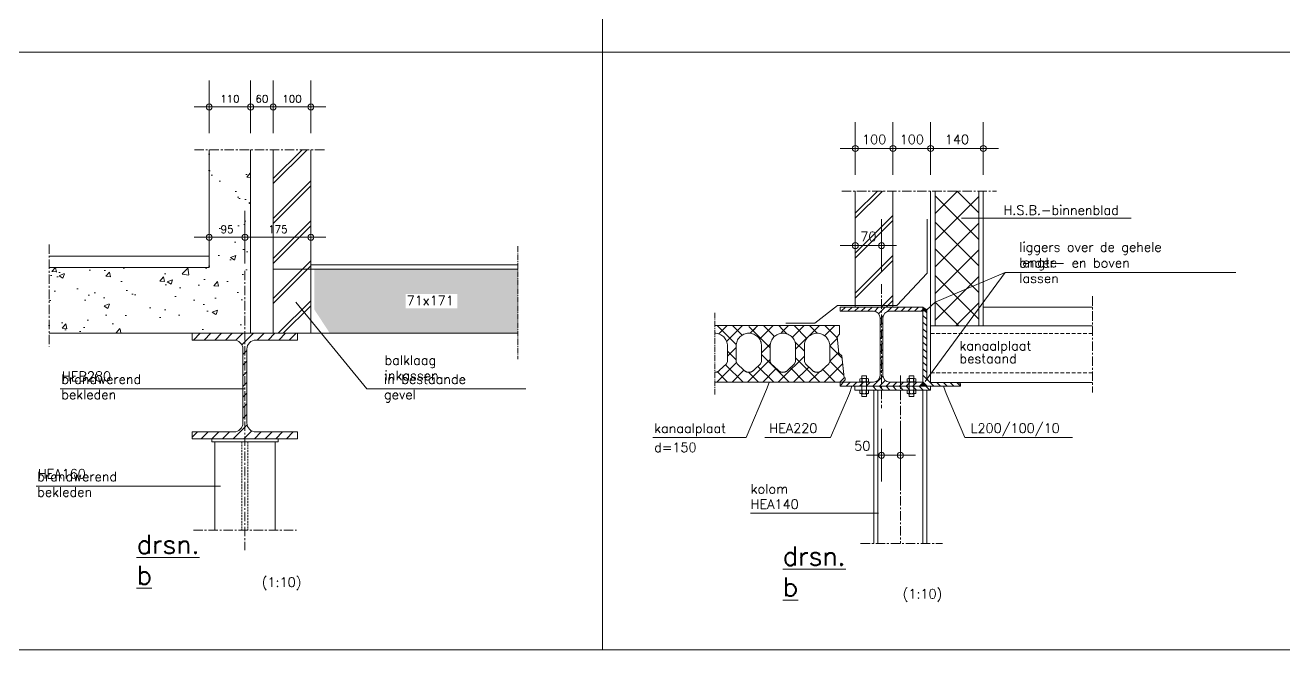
# Model space of a CAD drawing. Header units: millimetres. Extents: x -14163 to 55687, y -143 to 37302.
# Drawn here: x 20897 to 24240, y 26912 to 28571 of the extents above; entities that cross this region are included whole.
import ezdxf

# ---------------------------------------------------------------- set-up
doc = ezdxf.new("R2010")
doc.units = ezdxf.units.MM
for name, pattern in [('IMPORT-CENTER _3_', [1016, 635, -127, 127, -127]), ('IMPORT-CENTER2 _2_', [571.5, 381, -63.5, 63.5, -63.5]), ('IMPORT-DASHED _3_', [381, 254, -127]), ('IMPORT-DASHED2 _2_', [190.5, 127, -63.5])]:
    doc.linetypes.add(name, pattern=pattern)
for name, color, linetype, lineweight in [('ARCERING', 55, 'Continuous', 13), ('AS', 1, 'IMPORT-CENTER _3_', 13), ('doorbraakdetails_dwg', 8, 'Continuous', 13), ('FUNDERING', 2, 'Continuous', 13), ('MAATVOERING', 1, 'Continuous', 13), ('STAAL', 2, 'Continuous', 13), ('STEEL_OUTLINE', 2, 'Continuous', 13), ('WAPENING', 6, 'Continuous', 13)]:
    doc.layers.add(name, color=color, linetype=linetype, lineweight=lineweight)
doc.styles.add('RomanS', font='romans__.ttf', dxfattribs={"height": 635})
doc.styles.add('RomanS_1', font='romans__.ttf', dxfattribs={"height": 1270})
doc.styles.add('RomanS_2', font='romans__.ttf', dxfattribs={"height": 508})

# ---------------------------------------------------------------- blocks, each defined once
blk = doc.blocks.new('doorbraakdetails_dwg_DOT2035-5098677-Details Constructie')
at = {"layer": 'MAATVOERING'}
for p, q in [((0, 17.78), (0, -17.78)), ((-5.08, 0), (10.16, 0))]:
    blk.add_line(p, q, dxfattribs=at)
blk.add_circle((0, 0), 2.03, dxfattribs=at)
blk = doc.blocks.new('doorbraakdetails_dwg__X16-5098678-Details Constructie')
at = {"layer": 'STEEL_OUTLINE'}
for p, q in [((298990, 255310), (299082, 255402)), ((299134, 255310), (299225, 255402)), ((299278, 255310), (299369, 255402)), ((299421, 255310), (299513, 255402)), ((299562, 255308), (299656, 255402)), ((299644, 255246), (299800, 255402)), ((299852, 255310), (299944, 255402)), ((299996, 255310), (300088, 255402)), ((300140, 255310), (300231, 255402)), ((300283, 255310), (300375, 255402)), ((299658, 255116), (299711, 255169)), ((299658, 254972), (299711, 255026)), ((299658, 254829), (299711, 254882)), ((299658, 254685), (299711, 254738)), ((299658, 254541), (299711, 254595)), ((299658, 254398), (299711, 254451)), ((299658, 254254), (299711, 254307)), ((298974, 254000), (299044, 254071)), ((299096, 253979), (299188, 254071)), ((299240, 253979), (299331, 254071)), ((299384, 253979), (299475, 254071)), ((299527, 253979), (299714, 254166)), ((299671, 253979), (299776, 254085)), ((299815, 253979), (299906, 254071)), ((299958, 253979), (300050, 254071)), ((300102, 253979), (300193, 254071)), ((300246, 253979), (300337, 254071)), ((300389, 253979), (300396, 253986))]:
    blk.add_line(p, q, dxfattribs=at)
blk = doc.blocks.new('doorbraakdetails_dwg_HE280B-5098679-Details Constructie')
at = {"layer": 'STEEL_OUTLINE'}
for p, q in [((-27, -213), (-27, -1209)), ((27, -213), (27, -1209))]:
    blk.add_line(p, q, dxfattribs=at)
at = {"layer": 'STEEL_OUTLINE', "flags": 128}
for points in [[(149, -91), (711, -91), (711, 0), (-711, 0), (-711, -91), (-149, -91)], [(-149, -1331), (-711, -1331), (-711, -1422), (711, -1422), (711, -1331), (149, -1331)]]:
    blk.add_lwpolyline(points, dxfattribs=at)
at = {"layer": 'STEEL_OUTLINE'}
for centre, start, end in [((-149, -213), 360, 90), ((149, -213), 90, 180), ((-149, -1209), 270, 0), ((149, -1209), 180, 270)]:
    blk.add_arc(centre, 122, start, end, dxfattribs=at)
blk.add_blockref('doorbraakdetails_dwg__X16-5098678-Details Constructie', (-299685, -255402))
blk = doc.blocks.new('doorbraakdetails_dwg_DOT2035-5098676-Details Constructie')
at = {"color": 250, "lineweight": 13}
for p, q in [((0, 17.78), (0, -17.78)), ((-5.08, 0), (10.16, 0))]:
    blk.add_line(p, q, dxfattribs=at)
blk.add_circle((0, 0), 2.03, dxfattribs=at)
blk = doc.blocks.new('doorbraakdetails_dwg_MOER-5098697-Details Constructie')
at = {"layer": 'ARCERING', "color": 2}
for p, q in [((-5.1, 3.7), (-5.1, 0.3)), ((-3.8, 4.1), (3.8, 4.1)), ((-3.8, 0), (3.8, 0)), ((-2.5, 3.7), (-2.5, 0.3)), ((2.5, 3.7), (2.5, 0.3)), ((5.1, 3.7), (5.1, 0.3))]:
    blk.add_line(p, q, dxfattribs=at)
for centre, radius, start, end in [((-3.8, 1.4), 2.66, 61.4929, 118.5071), ((-3.8, 2.7), 2.66, 241.4929, 298.5071), ((0, -6.1), 10.2, 75.5225, 104.4775), ((0, 10.2), 10.2, 255.5225, 284.4775), ((3.8, 1.4), 2.66, 61.4929, 118.5071), ((3.8, 2.7), 2.66, 241.4929, 298.5071)]:
    blk.add_arc(centre, radius, start, end, dxfattribs=at)
blk = doc.blocks.new('doorbraakdetails_dwg-4168051-Details Constructie')
at = {"layer": 'ARCERING'}
h = blk.add_hatch(dxfattribs=at)
h.set_pattern_fill('FP_24', color=256, style=0, pattern_type=2)
h.set_pattern_definition([(50, (-14994.3, -92661.8), (3643.68, -318.78), [381, -4191]), (355, (-14994.3, -92661.8), (-704.86, 3821.136), [304.8, -3352.8]), (100.451, (-14690.6, -92688.4), (2938.85, 3502.33), [323.8, -3561.8]), (46.184, (-14994.3, -91646), (5421.58, -840.86), [571.5, -6286.5]), (96.636, (-14542.5, -91716), (4748.05, 4948.55), [485.7, -5342.7]), (351.184, (-14994, -91646), (4748.1, 4948.5), [457.2, -5029.2]), (21, (-14486.3, -91899.8), (3032.288, -2045.304), [381, -4191]), (326, (-14486.3, -91899.8), (1236.04, 3683.76), [304.8, -3352.8]), (71.451, (-14233.6, -92070.2), (4268.34, 1638.425), [323.8, -3561.8]), (37.5, (-14994.3, -92661.8), (61.772, 1691.101), [0, -3312.16, 0, -3403.6, -3365.5]), (37.5, (-14994.3, -92661.8), (61.772, 1691.101), [-6715.76, 0, -3365.5]), (7.5, (-14994.3, -92661.8), (1336.393, 2003.611), [0, -1940.56, 0, -3235.96, -1282.7]), (7.5, (-14994.3, -92661.8), (1336.393, 2003.611), [-5176.52, 0, -1282.7]), (327.5, (-16127.1, -92661.8), (2711.818, -114.579), [0, -1270, 0, -3962.4, -5257.8]), (327.5, (-16127.1, -92661.8), (2711.818, -114.579), [-5232.4, 0, -5257.8]), (317.5, (-16635, -92661.8), (2962.586, 508.533), [0, -1651, 0, -2631.44, -3733.8]), (317.5, (-16635, -92661.8), (2962.586, 508.533), [-4282.44, 0, -3733.8])])
h.paths.add_polyline_path([(144644, 23890), (158226, 23890), (158226, 36273), (155432, 36273), (155432, 28335), (144644, 28335)])
h = blk.add_hatch(dxfattribs=at)
h.set_pattern_fill('FP_25', color=256, style=0, pattern_type=2)
h.set_pattern_definition([(45, (-14994.3, -92661.8), (-1347.038, 1347.038), []), (45, (-14486.3, -62181.8), (-1347.038, 1347.038), [])])
h.paths.add_polyline_path([(162290, 23890), (162290, 36273), (159750, 36273), (159750, 23890)])
h = blk.add_hatch(color=8, dxfattribs=at)
h.paths.add_polyline_path([(164274, 23890), (176263, 23890), (176263, 28208), (162528, 28208), (162528, 25488), (163575, 23890)])
h.paths.add_polyline_path([(168684, 25578), (168684, 26530), (172177, 26530), (172177, 25578)])
h = blk.add_hatch(dxfattribs=at)
h.set_pattern_fill('FP_64', color=256, style=0, pattern_type=2)
h.set_pattern_definition([(45, (146667.48, -21933.8), (-224.5064, 224.5064), [])])
h.paths.add_polyline_path([(203578, 20319), (203578, 20598), (201330, 20598), (201258, 20604), (201188, 20620), (201122, 20648), (201061, 20685), (201006, 20732), (200960, 20787), (200922, 20848), (200895, 20914), (200878, 20984), (200872, 21055), (200872, 24916), (200878, 24988), (200895, 25057), (200922, 25124), (200960, 25185), (201006, 25239), (201061, 25286), (201122, 25323), (201188, 25351), (201258, 25368), (201330, 25373), (203578, 25373), (203578, 25653), (197990, 25653), (197990, 25373), (200237, 25373), (200309, 25368), (200379, 25351), (200445, 25323), (200506, 25286), (200561, 25239), (200607, 25185), (200645, 25124), (200672, 25057), (200689, 24988), (200695, 24916), (200695, 21055), (200689, 20984), (200672, 20914), (200645, 20848), (200607, 20787), (200561, 20732), (200506, 20685), (200445, 20648), (200379, 20620), (200309, 20604), (200237, 20598), (197990, 20598), (197990, 20319), (200784, 20319)])
h = blk.add_hatch(dxfattribs=at)
h.set_pattern_fill('FP_66', color=1, style=0, pattern_type=2)
h.set_pattern_definition([(135, (306184.83, -129457.7), (224.5064, 224.5064), [])])
h.paths.add_polyline_path([(206118, 20319), (206118, 20382), (206113, 20425), (206099, 20465), (206076, 20501), (206046, 20531), (206010, 20554), (205969, 20568), (205927, 20573), (204213, 20573), (204146, 20578), (204082, 20596), (204022, 20624), (203968, 20662), (203921, 20709), (203883, 20763), (203855, 20823), (203837, 20887), (203832, 20954), (203832, 25208), (203827, 25251), (203813, 25291), (203790, 25327), (203760, 25357), (203724, 25380), (203683, 25394), (203641, 25399), (203578, 25399), (203578, 20319)])
at = {"layer": 'STAAL'}
for points in [[(203832, 25208), (203832, 25469), (203578, 25653), (203578, 25399), (203641, 25399), (203683, 25394), (203724, 25380), (203760, 25357), (203790, 25327), (203813, 25291), (203827, 25251)], [(203291, 20319), (203578, 20319), (203578, 20598)], [(203578, 20319), (203864, 20319), (203578, 20598)]]:
    blk.add_hatch(color=256, dxfattribs=at).paths.add_polyline_path(points)
at = {"color": 250, "lineweight": 13}
for p, q in [((199523, 36356), (201047, 36356)), ((202063, 36356), (203587, 36356)), ((204603, 36356), (207143, 36356)), ((199015, 25653), (199015, 33486)), ((201555, 25653), (201555, 33486)), ((204095, 24383), (204095, 33486)), ((204399, 24383), (204399, 33486)), ((207346, 24383), (207346, 33486)), ((207651, 24383), (207651, 33486)), ((217627, 31658), (206174, 31658)), ((199523, 29808), (200276, 29808)), ((207651, 25653), (215021, 25653)), ((145384, 20146), (157823, 20146)), ((200276, 15663), (199768, 15663)), ((202562, 15663), (203070, 15663)), ((143760, 13574), (156200, 13574)), ((200579, 11769), (191943, 11769))]:
    blk.add_line(p, q, dxfattribs=at)
at = {"color": 2, "lineweight": 13}
for p, q in [((200695, 24916), (200695, 21055)), ((200872, 21055), (200872, 24916)), ((203832, 20954), (203832, 25208)), ((205927, 20573), (204213, 20573))]:
    blk.add_line(p, q, dxfattribs=at)
at = {"color": 250, "lineweight": 13, "flags": 128}
for points in [[(203725, 20638), (204026, 21048), (209126, 27980), (224689, 27980)], [(203832, 25469), (204399, 25988), (209126, 27980)], [(161288, 25984), (166074, 20146), (176782, 20146)], [(193207, 20578), (193035, 20100), (191652, 16856), (185356, 16856)], [(198791, 20319), (198618, 19841), (197349, 16856), (192920, 16856)], [(204966, 20319), (205139, 19841), (206408, 16856), (213671, 16856)]]:
    blk.add_lwpolyline(points, dxfattribs=at)
at = {"color": 2, "lineweight": 13, "flags": 128}
for points in [[(201330, 25373), (203578, 25373), (203578, 25653), (197990, 25653), (197990, 25373), (200237, 25373)], [(206118, 20382), (206118, 20319), (203578, 20319), (203578, 25399), (203641, 25399)], [(189534, 20598), (198180, 20598), (198326, 20745), (198326, 20891), (198253, 20891), (198105, 22364), (197909, 22560), (197799, 23661), (197960, 23822), (197960, 24408), (189534, 24408)], [(189542, 21257), (189534, 21258), (189557, 21259), (189579, 21260), (189602, 21263), (189624, 21267), (189646, 21272), (189668, 21278), (189690, 21285), (189711, 21293), (189732, 21303), (189752, 21313), (189772, 21324), (189791, 21336), (189810, 21349), (189828, 21363), (189845, 21378), (189862, 21394), (190322, 21824), (190391, 21984), (190391, 23038), (190387, 23122), (190375, 23205), (190354, 23287), (190326, 23366), (190290, 23442), (190247, 23514), (190196, 23582), (190140, 23644), (190078, 23701), (190010, 23751), (189938, 23794), (189862, 23830), (189783, 23858), (189701, 23879), (189618, 23891), (189534, 23895)], [(191842, 21257), (191834, 21258), (191857, 21259), (191880, 21260), (191902, 21263), (191925, 21267), (191947, 21272), (191969, 21278), (191991, 21285), (192012, 21293), (192033, 21303), (192053, 21313), (192073, 21324), (192092, 21336), (192111, 21349), (192129, 21363), (192146, 21378), (192162, 21394), (192622, 21824), (192692, 21984), (192692, 23038), (192688, 23122), (192675, 23205), (192655, 23287), (192626, 23366), (192590, 23442), (192547, 23514), (192497, 23582), (192441, 23644), (192378, 23701), (192311, 23751), (192239, 23794), (192162, 23830), (192083, 23858), (192002, 23879), (191918, 23891), (191834, 23895), (191750, 23891), (191667, 23879), (191586, 23858), (191506, 23830), (191430, 23794), (191358, 23751), (191291, 23701), (191228, 23644), (191172, 23582), (191122, 23514), (191078, 23442), (191042, 23366), (191014, 23287), (190994, 23205), (190981, 23122), (190977, 23038), (190977, 21984), (191047, 21824), (191507, 21394), (191523, 21378), (191540, 21363), (191558, 21349), (191577, 21336), (191596, 21324), (191616, 21313), (191636, 21303), (191657, 21293), (191678, 21285), (191700, 21278), (191722, 21272), (191744, 21267), (191766, 21263), (191789, 21260), (191812, 21259), (191834, 21258), (191827, 21257)], [(194127, 21257), (194135, 21258), (194112, 21259), (194090, 21260), (194067, 21263), (194045, 21267), (194022, 21272), (194000, 21278), (193979, 21285), (193958, 21293), (193937, 21303), (193917, 21313), (193897, 21324), (193878, 21336), (193859, 21349), (193841, 21363), (193824, 21378), (193807, 21394), (193347, 21824), (193278, 21984), (193278, 23038), (193282, 23122), (193294, 23205), (193315, 23287), (193343, 23366), (193379, 23442), (193422, 23514), (193472, 23582), (193529, 23644), (193591, 23701), (193659, 23751), (193731, 23794), (193807, 23830), (193886, 23858), (193968, 23879), (194051, 23891), (194135, 23895), (194219, 23891), (194302, 23879), (194384, 23858), (194463, 23830), (194539, 23794), (194611, 23751), (194679, 23701), (194741, 23644), (194798, 23582), (194848, 23514), (194891, 23442), (194927, 23366), (194955, 23287), (194976, 23205), (194988, 23122), (194992, 23038), (194992, 21984), (194923, 21824), (194463, 21394), (194446, 21378), (194429, 21363), (194411, 21349), (194393, 21336), (194373, 21324), (194354, 21313), (194333, 21303), (194313, 21293), (194291, 21285), (194270, 21278), (194248, 21272), (194226, 21267), (194203, 21263), (194181, 21260), (194158, 21259), (194135, 21258), (194143, 21257)], [(196428, 21257), (196436, 21258), (196413, 21259), (196390, 21260), (196368, 21263), (196345, 21267), (196323, 21272), (196301, 21278), (196280, 21285), (196258, 21293), (196238, 21303), (196217, 21313), (196197, 21324), (196178, 21336), (196160, 21349), (196142, 21363), (196124, 21378), (196108, 21394), (195648, 21824), (195579, 21984), (195579, 23038), (195583, 23122), (195595, 23205), (195615, 23287), (195644, 23366), (195680, 23442), (195723, 23514), (195773, 23582), (195830, 23644), (195892, 23701), (195960, 23751), (196032, 23794), (196108, 23830), (196187, 23858), (196269, 23879), (196352, 23891), (196436, 23895), (196520, 23891), (196603, 23879), (196685, 23858), (196764, 23830), (196840, 23794), (196912, 23751), (196980, 23701), (197042, 23644), (197098, 23582), (197149, 23514), (197192, 23442), (197228, 23366), (197256, 23287), (197277, 23205), (197289, 23122), (197293, 23038), (197293, 21984), (197224, 21824), (196764, 21394), (196747, 21378), (196730, 21363), (196712, 21349), (196693, 21336), (196674, 21324), (196654, 21313), (196634, 21303), (196613, 21293), (196592, 21285), (196570, 21278), (196548, 21272), (196526, 21267), (196504, 21263), (196481, 21260), (196459, 21259), (196436, 21258), (196444, 21257)], [(200237, 20598), (197990, 20598), (197990, 20319), (203578, 20319), (203578, 20598), (201330, 20598)]]:
    blk.add_lwpolyline(points, dxfattribs=at)
at = {"color": 250, "lineweight": 13, "flags": 128}
blk.add_lwpolyline([(202054, 15663), (200784, 15663)], close=True, dxfattribs=at)
at = {"color": 2, "lineweight": 13}
for centre, radius, start, end in [((200237, 24916), 457, 0, 90), ((201330, 24916), 457, 90, 180), ((203641, 25208), 190, 0, 90), ((200237, 21055), 457, 270, 0), ((201330, 21055), 457, 180, 270), ((204213, 20954), 381, 180, 270), ((205927, 20382), 190, 0, 90)]:
    blk.add_arc(centre, radius, start, end, dxfattribs=at)
at = {"layer": 'ARCERING'}
for p, q in [((199015, 31646), (200855, 33486)), ((199015, 31983), (200518, 33486)), ((204399, 31970), (205916, 33486)), ((207346, 30226), (204399, 33172)), ((204399, 30174), (207346, 33120)), ((207346, 32022), (205881, 33486)), ((199015, 29289), (201555, 31829)), ((199015, 28952), (201555, 31492)), ((207346, 28430), (204399, 31376)), ((204399, 28378), (207346, 31324)), ((199015, 26595), (201555, 29135)), ((207346, 26634), (204399, 29580)), ((204399, 26582), (207346, 29528)), ((199015, 26258), (201555, 28798)), ((207346, 24837), (204399, 27784)), ((204399, 24786), (207346, 27732)), ((200767, 25653), (201555, 26441)), ((201104, 25653), (201555, 26103)), ((206005, 24383), (204399, 25988)), ((205792, 24383), (207346, 25936)), ((190982, 23130), (189704, 24408)), ((189813, 23847), (190374, 24408)), ((190337, 23335), (191410, 24408)), ((191383, 23765), (190740, 24408)), ((193278, 22906), (191834, 24350)), ((192563, 23488), (193483, 24408)), ((193554, 23667), (192812, 24408)), ((194765, 23618), (195555, 24408)), ((195747, 23546), (194885, 24408)), ((196434, 23895), (195921, 24408)), ((196945, 23726), (197627, 24408)), ((197810, 23556), (196957, 24408)), ((190391, 22353), (190977, 22939)), ((192692, 22581), (193291, 23180)), ((195579, 22678), (194947, 23309)), ((197293, 23037), (197810, 23554)), ((198121, 22208), (197293, 23036)), ((190977, 22099), (190391, 22685)), ((191745, 20598), (193278, 22131)), ((194135, 21013), (192692, 22456)), ((194128, 20909), (195578, 22359)), ((196436, 20785), (194992, 22228)), ((197293, 22001), (197904, 22612)), ((189673, 20598), (191002, 21927)), ((190405, 20598), (189710, 21293)), ((191442, 20598), (190267, 21773)), ((190709, 20598), (191506, 21395)), ((192478, 20598), (191817, 21258)), ((193514, 20598), (192449, 21662)), ((192781, 20598), (193688, 21505)), ((195586, 20598), (194633, 21552)), ((194854, 20598), (195871, 21615)), ((196455, 21164), (196570, 21278)), ((197659, 20598), (196815, 21442)), ((196926, 20598), (198159, 21831)), ((198236, 21057), (197293, 22000)), ((193817, 20598), (194135, 20916)), ((194550, 20598), (194125, 21023)), ((195890, 20598), (196436, 21144)), ((196622, 20598), (196442, 20779)), ((197962, 20598), (198255, 20891)), ((200444, 20065), (200190, 20319)), ((201342, 20065), (201088, 20319)), ((201791, 20065), (201537, 20319)), ((202689, 20065), (202435, 20319)), ((203138, 20065), (202884, 20319)), ((203587, 20065), (203333, 20319)), ((204036, 20065), (203782, 20319))]:
    blk.add_line(p, q, dxfattribs=at)
at = {"layer": 'ARCERING', "flags": 128}
for points in [[(192446, 24408), (191928, 23890), (192254, 24216)], [(194407, 23850), (194135, 24122), (193849, 24408)], [(193993, 23882), (194135, 24024), (194519, 24408)], [(194992, 22809), (196436, 24253), (196591, 24408)], [(200893, 20065), (200784, 20174), (200639, 20319)], [(202240, 20065), (202055, 20250), (201986, 20319)]]:
    blk.add_lwpolyline(points, dxfattribs=at)
at = {"layer": 'AS'}
for p, q in [((154438, 36273), (163285, 36273)), ((198112, 33486), (208544, 33486)), ((144644, 29884), (144644, 23001)), ((157845, 28106), (157845, 9269)), ((200784, 27198), (200784, 18830)), ((215021, 26388), (215021, 19887)), ((202055, 21039), (202055, 9718)), ((154365, 10602), (161325, 10602)), ((199373, 9718), (204890, 9718))]:
    blk.add_line(p, q, dxfattribs=at)
at = {"layer": 'AS', "linetype": 'IMPORT-CENTER2 _2_'}
for p, q in [((176263, 29773), (176263, 22147)), ((189534, 25275), (189534, 19761))]:
    blk.add_line(p, q, dxfattribs=at)
at = {"layer": 'FUNDERING', "color": 1}
for p, q in [((158226, 36273), (158226, 23890)), ((159750, 23890), (159750, 36273)), ((144644, 29097), (155432, 29097))]:
    blk.add_line(p, q, dxfattribs=at)
at = {"layer": 'FUNDERING', "linetype": 'IMPORT-DASHED _3_'}
for p, q in [((204095, 23886), (215021, 23886)), ((204095, 21224), (215021, 21224))]:
    blk.add_line(p, q, dxfattribs=at)
at = {"layer": 'FUNDERING', "color": 1, "flags": 128}
for points in [[(144644, 23890), (162290, 23890), (162290, 36273)], [(144644, 28335), (155432, 28335), (155432, 36273)]]:
    blk.add_lwpolyline(points, dxfattribs=at)
at = {"layer": 'FUNDERING', "flags": 128}
blk.add_lwpolyline([(215021, 20573), (204095, 20573), (204095, 24383), (215021, 24383)], dxfattribs=at)
at = {"layer": 'MAATVOERING'}
for p, q in [((181974, 2540), (181974, 168272)), ((2540, 42860), (351028, 42860)), ((158226, 39160), (159750, 39160)), ((157337, 30366), (155940, 30366)), ((158353, 30366), (161782, 30366)), ((155813, 16575), (155813, 10602)), ((159877, 16575), (159877, 10602))]:
    blk.add_line(p, q, dxfattribs=at)
at = {"layer": 'MAATVOERING', "linetype": 'IMPORT-DASHED2 _2_'}
for p, q in [((157642, 16575), (157642, 10602)), ((158048, 16575), (158048, 10602))]:
    blk.add_line(p, q, dxfattribs=at)
at = {"layer": 'MAATVOERING', "flags": 128}
for points in [[(351028, 223774), (351028, 2540), (2540, 2540), (2540, 91785)], [(155940, 39160), (157718, 39160), (157210, 39160)], [(161782, 39160), (160258, 39160), (160766, 39160)], [(155610, 16778), (155610, 16575), (160080, 16575), (160080, 16778)]]:
    blk.add_lwpolyline(points, dxfattribs=at)
at = {"layer": 'MAATVOERING', "color": 2, "flags": 128}
for points in [[(199465, 21017), (199770, 21017), (199770, 19625), (199465, 19625)], [(202650, 21017), (202955, 21017), (202955, 19625), (202650, 19625)]]:
    blk.add_lwpolyline(points, close=True, dxfattribs=at)
at = {"layer": 'STAAL'}
for p, q in [((159750, 28208), (176263, 28208)), ((159750, 23890), (176263, 23890)), ((200276, 20065), (200276, 9718)), ((200530, 20065), (200530, 9718)), ((203578, 20065), (203578, 9718)), ((203832, 20065), (203832, 9718))]:
    blk.add_line(p, q, dxfattribs=at)
at = {"layer": 'STAAL', "color": 1}
blk.add_line((162290, 28513), (176263, 28513), dxfattribs=at)
at = {"layer": 'STAAL', "flags": 128}
for points in [[(203832, 25208), (203832, 25469), (203578, 25653)], [(198980, 20319), (198980, 20065), (204086, 20065), (204086, 20319)]]:
    blk.add_lwpolyline(points, dxfattribs=at)
at = {"layer": 'WAPENING', "flags": 128}
blk.add_lwpolyline([(203861, 31593), (203861, 27938), (201818, 25770), (197818, 25770), (196286, 24580), (194329, 24580)], dxfattribs=at)
at = {"rotation": 180}
for name, p, xscale, yscale, zscale in [('doorbraakdetails_dwg_DOT2035-5098677-Details Constructie', (155432, 39160), 100, 100, 100), ('doorbraakdetails_dwg_DOT2035-5098677-Details Constructie', (159750, 39160), 100, 100, 100), ('doorbraakdetails_dwg_DOT2035-5098677-Details Constructie', (159750, 39160), 100, 100, 100), ('doorbraakdetails_dwg_DOT2035-5098676-Details Constructie', (199015, 36356), 100, 100, 100), ('doorbraakdetails_dwg_DOT2035-5098676-Details Constructie', (201555, 36356), 100, 100, 100), ('doorbraakdetails_dwg_DOT2035-5098676-Details Constructie', (204095, 36356), 100, 100, 100), ('doorbraakdetails_dwg_DOT2035-5098677-Details Constructie', (155432, 30366), 100, 100, 100), ('doorbraakdetails_dwg_DOT2035-5098677-Details Constructie', (157845, 30366), 100, 100, 100), ('doorbraakdetails_dwg_DOT2035-5098676-Details Constructie', (199015, 29808), 100, 100, 100), ('doorbraakdetails_dwg_MOER-5098697-Details Constructie', (199618, 20839), 56.25, 56.25, 56.25), ('doorbraakdetails_dwg_MOER-5098697-Details Constructie', (202803, 20839), 56.25, 56.25, 56.25), ('doorbraakdetails_dwg_MOER-5098697-Details Constructie', (199618, 20049), 56.25, 56.25, 56.25), ('doorbraakdetails_dwg_MOER-5098697-Details Constructie', (202803, 20049), 56.25, 56.25, 56.25), ('doorbraakdetails_dwg_DOT2035-5098676-Details Constructie', (202054, 15663), 100, 100, 100)]:
    blk.add_blockref(name, p, dxfattribs=dict(at, xscale=xscale, yscale=yscale, zscale=zscale))
for name, p, xscale, yscale, zscale in [('doorbraakdetails_dwg_DOT2035-5098677-Details Constructie', (158226, 39160), 100, 100, 100), ('doorbraakdetails_dwg_DOT2035-5098677-Details Constructie', (158226, 39160), 100, 100, 100), ('doorbraakdetails_dwg_DOT2035-5098677-Details Constructie', (162290, 39160), 100, 100, 100), ('doorbraakdetails_dwg_DOT2035-5098676-Details Constructie', (201555, 36356), 100, 100, 100), ('doorbraakdetails_dwg_DOT2035-5098676-Details Constructie', (204095, 36356), 100, 100, 100), ('doorbraakdetails_dwg_DOT2035-5098676-Details Constructie', (207651, 36356), 100, 100, 100), ('doorbraakdetails_dwg_DOT2035-5098677-Details Constructie', (157845, 30366), 100, 100, 100), ('doorbraakdetails_dwg_DOT2035-5098677-Details Constructie', (162290, 30366), 100, 100, 100), ('doorbraakdetails_dwg_DOT2035-5098676-Details Constructie', (200784, 29808), 100, 100, 100), ('doorbraakdetails_dwg_HE280B-5098679-Details Constructie', (157845, 23890), 5, 5, 5), ('doorbraakdetails_dwg_DOT2035-5098676-Details Constructie', (200784, 15663), 100, 100, 100)]:
    blk.add_blockref(name, p, dxfattribs=dict(xscale=xscale, yscale=yscale, zscale=zscale))
at = {"color": 2, "lineweight": 13, "char_height": 635, "attachment_point": 2, "line_spacing_factor": 0.983083, "style": 'RomanS'}
for s, insert, width in [('100', (200285, 37287), 2203.84), ('100', (202825, 37287), 2203.84), ('140', (205873, 37287), 2203.84), ('70', (199899, 30739), 1469.23), ('50', (199484, 16619), 1469.23)]:
    blk.add_mtext(s, dxfattribs=dict(at, insert=insert, width=width))
at = {"layer": 'MAATVOERING', "color": 2, "line_spacing_factor": 0.983083}
for s, insert, char_height, width, attachment_point, style in [('110', (156829, 39955), 508, 1763.82, 2, 'RomanS_2'), ('60', (158988, 39955), 508, 1175.88, 2, 'RomanS_2'), ('100', (161020, 39955), 508, 1763.82, 2, 'RomanS_2'), ('H.S.B.-binnenblad', (209007, 32516), 635, 10779.48, 1, 'RomanS'), ('95', (156639, 31161), 508, 1175.88, 2, 'RomanS_2'), ('175', (160068, 31161), 508, 1763.82, 2, 'RomanS_2'), ('liggers over de gehele\\Plengte', (210072, 30029), 635, 13632.87, 1, 'RomanS'), ('onder- en boven\\Plassen', (210072, 28962), 635, 10501.1, 1, 'RomanS'), ('71x171', (168752, 26428), 635, 4299.42, 1, 'RomanS'), ('kanaalplaat', (206042, 23370), 635, 6603.79, 1, 'RomanS'), ('balklaag\\Pinkassen', (167263, 22398), 635, 4956.71, 1, 'RomanS'), ('bestaand', (206042, 22504), 635, 5258.28, 1, 'RomanS'), ('HEB280', (145496, 21305), 635, 4670.59, 1, 'RomanS'), ('brandwerend\\Pbekleden', (145458, 21117), 635, 7338.4, 1, 'RomanS'), ('in bestaande\\Pgevel', (167224, 21117), 635, 7701.84, 1, 'RomanS'), ('L200/100/10', (206793, 17804), 635, 8096.21, 1, 'RomanS'), ('kanaalplaat', (185448, 17804), 635, 6603.79, 1, 'RomanS'), ('HEA220', (193218, 17804), 635, 4415.41, 1, 'RomanS'), ('d=150', (185448, 16513), 635, 3858.65, 1, 'RomanS'), ('brandwerend\\Pbekleden', (143834, 14546), 635, 7338.4, 1, 'RomanS'), ('HEA160', (143873, 14734), 635, 4415.41, 1, 'RomanS'), ('kolom\\PHEA140', (191959, 13720), 635, 4415.41, 1, 'RomanS'), ('(1:10)', (158983, 7421), 635, 3618.94, 1, 'RomanS'), ('(1:10)', (202211, 6631), 635, 3618.94, 1, 'RomanS')]:
    blk.add_mtext(s, dxfattribs=dict(at, insert=insert, char_height=char_height, width=width, attachment_point=attachment_point, style=style))
at = {"layer": 'MAATVOERING', "color": 6, "char_height": 1270, "width": 5787.34, "attachment_point": 1, "line_spacing_factor": 0.983083, "style": 'RomanS_1'}
for insert in [(150538, 10297), (194122, 9507)]:
    blk.add_mtext('\\Ldrsn.\\Pb', dxfattribs=dict(at, insert=insert))

msp = doc.modelspace()

# ---------------------------------------------------------------- block references
at = {"layer": 'doorbraakdetails_dwg', "color": 2, "xscale": 0.039370078740157, "yscale": 0.039370078740157, "zscale": 0.039370078740157}
msp.add_blockref('doorbraakdetails_dwg-4168051-Details Constructie', (15266.4, 26811.9), dxfattribs=at)

doc.saveas('drawing.dxf')
